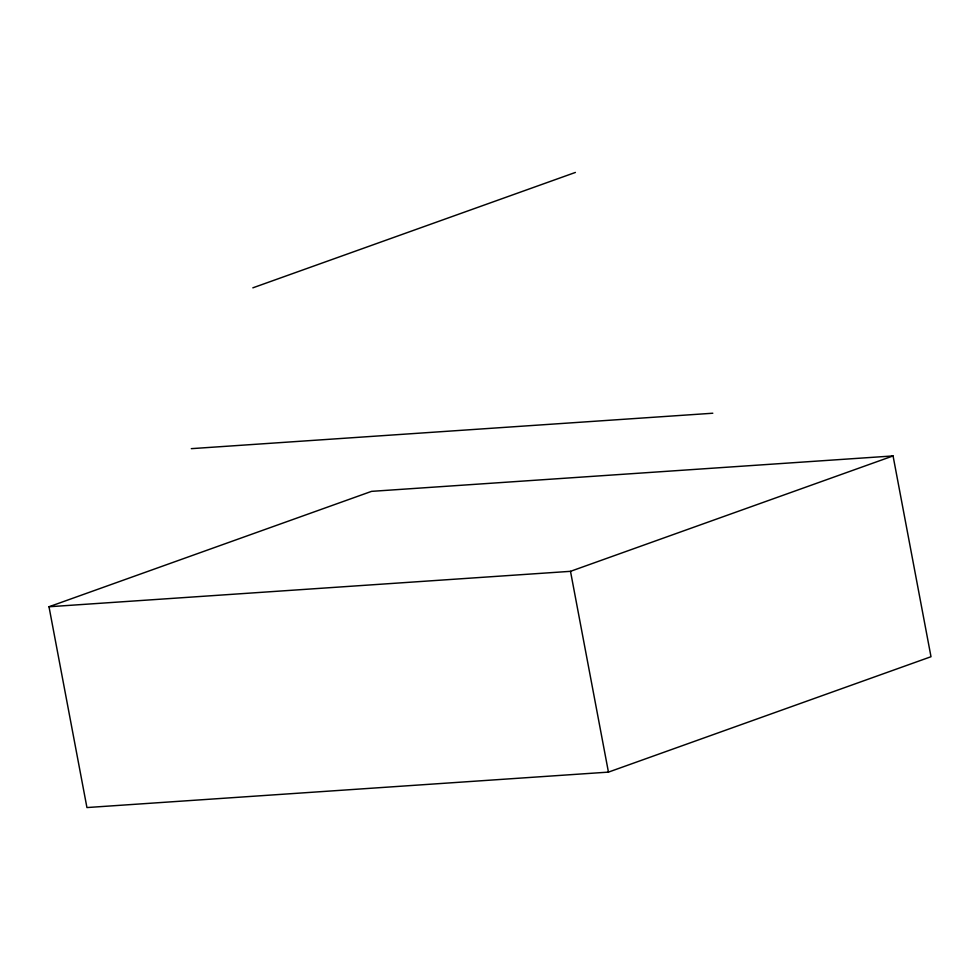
<?xml version="1.0" encoding="UTF-8"?>
<svg xmlns="http://www.w3.org/2000/svg" width="980" height="980" viewBox="0 0 980 980"><rect width="100%" height="100%" fill="white"/><g stroke="black" fill="none" stroke-linecap="round" stroke-linejoin="round"><path stroke-width="1.47" d="M252.84 287.838L575.395 172.443M49 606.755L371.555 491.36L893.062 455.933L931 656.723L608.445 772.117L86.938 807.557L49 606.755L570.495 571.328L893.062 455.933M191.308 448.656L712.803 413.229M570.495 571.328L608.445 772.117"/></g></svg>
